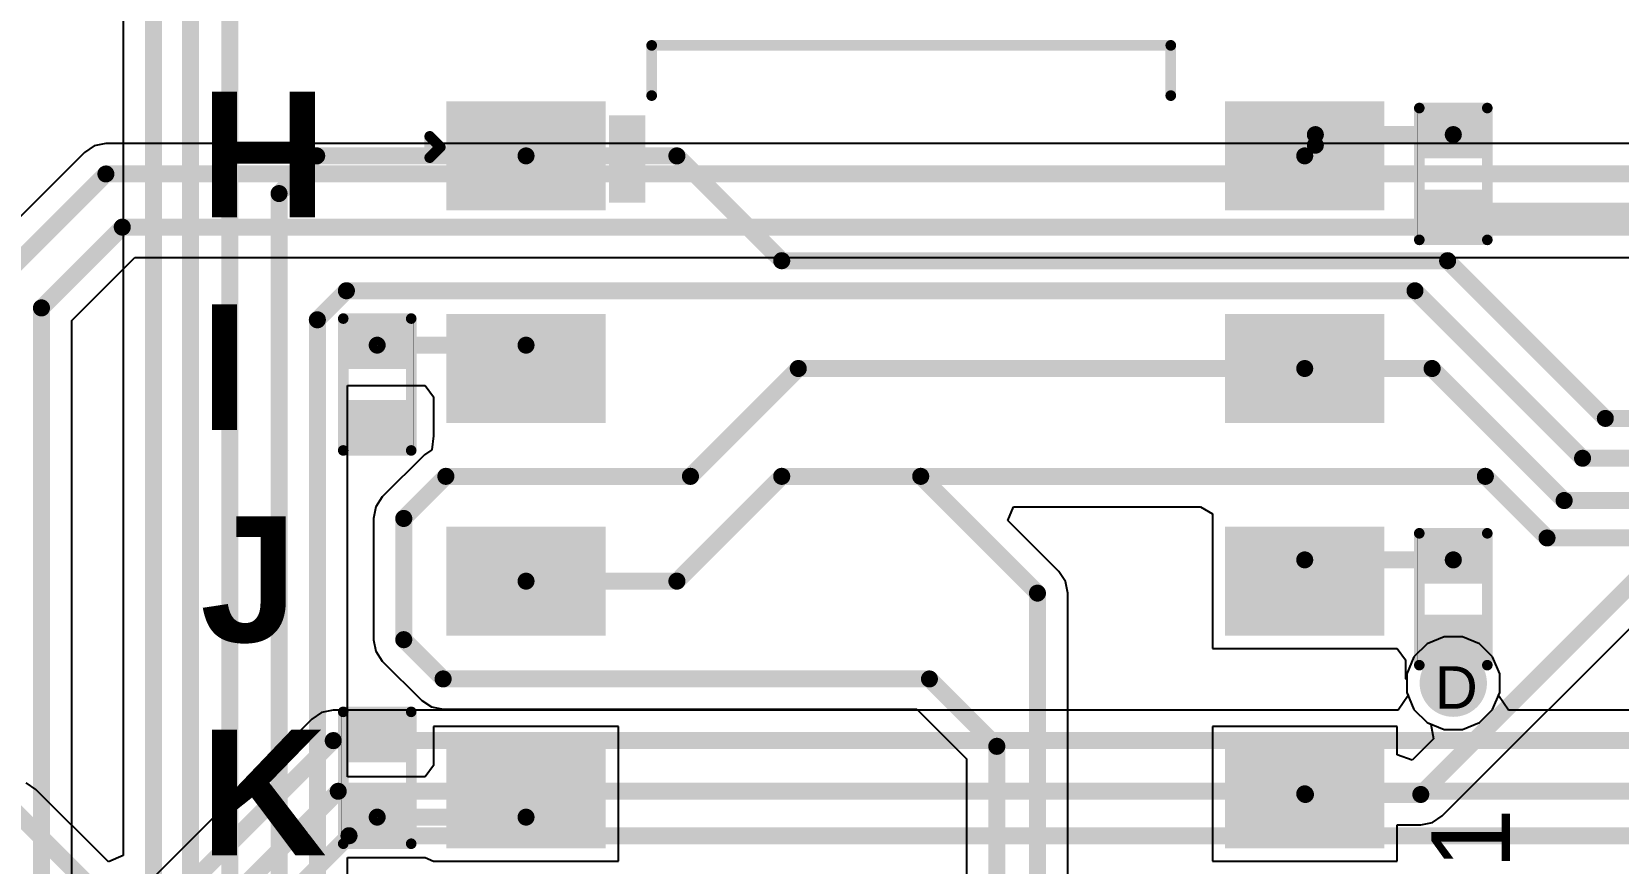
# Model space of a CAD drawing. Header units: inches. Extents: x 0 to 5032, y 0 to 5323.
# Drawn here: x 128.69 to 147.64, y 38.79 to 48.73 of the extents above; entities that cross this region are included whole.
import ezdxf

# ---------------------------------------------------------------- set-up
doc = ezdxf.new("R2010")
doc.units = ezdxf.units.IN
for name, color, linetype in [('Bottom Layer', 5, 'Continuous'), ('Bottom Solder', 6, 'Continuous'), ('Drill Drawing', 1, 'Continuous'), ('Layer 1', 16, 'Continuous'), ('Layer 2', 76, 'Continuous'), ('Top Layer', 1, 'Continuous'), ('Top Overlay', 2, 'Continuous'), ('Top Paste', 8, 'Continuous'), ('Top Solder', 216, 'Continuous'), ('Via Holes', 16, 'Continuous')]:
    doc.layers.add(name, color=color, linetype=linetype)
doc.styles.add('Arial', font='', dxfattribs={"height": 0.2})
doc.styles.add('Arial_Bold', font='', dxfattribs={"height": 0.2})
doc.styles.get('Arial').set_extended_font_data('Arial')
doc.styles.get('Arial_Bold').set_extended_font_data('Arial', bold=True)

# ---------------------------------------------------------------- blocks, each defined once
blk = doc.blocks.new('DSIC05LS_P__52')
at = {"layer": 'Top Layer'}
for points in [[(-3.8, 5.63), (-3.8, 4.53), (-5.5, 4.53), (-5.5, 5.63)], [(5.5, 5.63), (5.5, 4.53), (3.8, 4.53), (3.8, 5.63)], [(-3.8, 3.09), (-3.8, 1.99), (-5.5, 1.99), (-5.5, 3.09)], [(5.5, 3.09), (5.5, 1.99), (3.8, 1.99), (3.8, 3.09)], [(-3.8, 0.55), (-3.8, -0.55), (-5.5, -0.55), (-5.5, 0.55)], [(5.5, 0.55), (5.5, -0.55), (3.8, -0.55), (3.8, 0.55)], [(-3.8, -1.99), (-3.8, -3.09), (-5.5, -3.09), (-5.5, -1.99)], [(5.5, -1.99), (5.5, -3.09), (3.8, -3.09), (3.8, -1.99)], [(-3.8, -4.53), (-3.8, -5.63), (-5.5, -5.63), (-5.5, -4.53)], [(5.5, -4.53), (5.5, -5.63), (3.8, -5.63), (3.8, -4.53)]]:
    blk.add_hatch(color=1, dxfattribs=at).paths.add_polyline_path(points)
at = {"layer": 'Top Overlay'}
blk.add_hatch(color=2, dxfattribs=at).paths.add_polyline_path([(-3.658, 4.521), (-3.226, 4.521), (-3.226, 5.563), (-3.658, 5.563)])
at = {"layer": 'Top Paste'}
for points in [[(-3.8, 5.63), (-3.8, 4.53), (-5.5, 4.53), (-5.5, 5.63)], [(5.5, 5.63), (5.5, 4.53), (3.8, 4.53), (3.8, 5.63)], [(-3.8, 3.09), (-3.8, 1.99), (-5.5, 1.99), (-5.5, 3.09)], [(5.5, 3.09), (5.5, 1.99), (3.8, 1.99), (3.8, 3.09)], [(-3.8, 0.55), (-3.8, -0.55), (-5.5, -0.55), (-5.5, 0.55)], [(5.5, 0.55), (5.5, -0.55), (3.8, -0.55), (3.8, 0.55)], [(-3.8, -1.99), (-3.8, -3.09), (-5.5, -3.09), (-5.5, -1.99)], [(5.5, -1.99), (5.5, -3.09), (3.8, -3.09), (3.8, -1.99)], [(-3.8, -4.53), (-3.8, -5.63), (-5.5, -5.63), (-5.5, -4.53)], [(5.5, -4.53), (5.5, -5.63), (3.8, -5.63), (3.8, -4.53)]]:
    blk.add_hatch(color=8, dxfattribs=at).paths.add_polyline_path(points)
at = {"layer": 'Top Solder'}
for points in [[(-3.698, 5.732), (-3.698, 4.428), (-5.602, 4.428), (-5.602, 5.732)], [(5.602, 5.732), (5.602, 4.428), (3.698, 4.428), (3.698, 5.732)], [(-3.698, 3.192), (-3.698, 1.888), (-5.602, 1.888), (-5.602, 3.192)], [(5.602, 3.192), (5.602, 1.888), (3.698, 1.888), (3.698, 3.192)], [(-3.698, 0.652), (-3.698, -0.652), (-5.602, -0.652), (-5.602, 0.652)], [(5.602, 0.652), (5.602, -0.652), (3.698, -0.652), (3.698, 0.652)], [(-3.698, -1.888), (-3.698, -3.192), (-5.602, -3.192), (-5.602, -1.888)], [(5.602, -1.888), (5.602, -3.192), (3.698, -3.192), (3.698, -1.888)], [(-3.698, -4.428), (-3.698, -5.732), (-5.602, -5.732), (-5.602, -4.428)], [(5.602, -4.428), (5.602, -5.732), (3.698, -5.732), (3.698, -4.428)]]:
    blk.add_hatch(color=216, dxfattribs=at).paths.add_polyline_path(points)
at = {"layer": 'Top Overlay'}
for points in [[(-3.15, 6.4, 0.127, 0.127, 0), (3.05, 6.4, 0.127, 0.127, 0)], [(-3.15, 5.8, 0.127, 0.127, 0), (-3.15, 6.4, 0.127, 0.127, 0)], [(3.05, 5.8, 0.127, 0.127, 0), (3.05, 6.4, 0.127, 0.127, 0)], [(-5.801, 5.059, 0.127, 0.127, 0), (-5.801, 5.313, 0.127, 0.127, 0)], [(-5.801, 5.313, 0.127, 0.127, 0), (-5.674, 5.186, 0.127, 0.127, 0)], [(-5.801, 5.059, 0.127, 0.127, 0), (-5.674, 5.186, 0.127, 0.127, 0)], [(-3.15, -6.4, 0.127, 0.127, 0), (-3.15, -5.8, 0.127, 0.127, 0)], [(3.05, -6.4, 0.127, 0.127, 0), (3.05, -5.8, 0.127, 0.127, 0)], [(-3.15, -6.4, 0.127, 0.127, 0), (3.05, -6.4, 0.127, 0.127, 0)]]:
    blk.add_lwpolyline(points, format="xyseb", dxfattribs=at)
for points in [[(-3.182, 6.4, 0.0635, 0.0635, 1), (-3.118, 6.4, 0.0635, 0.0635, 1)], [(-3.182, 6.4, 0.0635, 0.0635, 1), (-3.118, 6.4, 0.0635, 0.0635, 1)], [(3.018, 6.4, 0.0635, 0.0635, 1), (3.082, 6.4, 0.0635, 0.0635, 1)], [(3.018, 6.4, 0.0635, 0.0635, 1), (3.082, 6.4, 0.0635, 0.0635, 1)], [(-3.182, 5.8, 0.0635, 0.0635, 1), (-3.118, 5.8, 0.0635, 0.0635, 1)], [(3.018, 5.8, 0.0635, 0.0635, 1), (3.082, 5.8, 0.0635, 0.0635, 1)], [(-5.833, 5.313, 0.0635, 0.0635, 1), (-5.769, 5.313, 0.0635, 0.0635, 1)], [(-5.833, 5.313, 0.0635, 0.0635, 1), (-5.769, 5.313, 0.0635, 0.0635, 1)], [(-5.833, 5.059, 0.0635, 0.0635, 1), (-5.769, 5.059, 0.0635, 0.0635, 1)], [(-5.833, 5.059, 0.0635, 0.0635, 1), (-5.769, 5.059, 0.0635, 0.0635, 1)], [(-5.706, 5.186, 0.0635, 0.0635, 1), (-5.642, 5.186, 0.0635, 0.0635, 1)], [(-5.706, 5.186, 0.0635, 0.0635, 1), (-5.642, 5.186, 0.0635, 0.0635, 1)], [(-3.182, -5.8, 0.0635, 0.0635, 1), (-3.118, -5.8, 0.0635, 0.0635, 1)], [(3.018, -5.8, 0.0635, 0.0635, 1), (3.082, -5.8, 0.0635, 0.0635, 1)], [(-3.182, -6.4, 0.0635, 0.0635, 1), (-3.118, -6.4, 0.0635, 0.0635, 1)], [(-3.182, -6.4, 0.0635, 0.0635, 1), (-3.118, -6.4, 0.0635, 0.0635, 1)], [(3.018, -6.4, 0.0635, 0.0635, 1), (3.082, -6.4, 0.0635, 0.0635, 1)], [(3.018, -6.4, 0.0635, 0.0635, 1), (3.082, -6.4, 0.0635, 0.0635, 1)]]:
    blk.add_lwpolyline(points, format="xyseb", close=True, dxfattribs=at)
blk = doc.blocks.new('R___0402_60')
at = {"layer": 'Top Layer'}
for points in [[(-0.699, -0.318), (-0.699, 0.317), (-0.241, 0.317), (-0.241, -0.318)], [(0.241, -0.318), (0.241, 0.317), (0.699, 0.317), (0.699, -0.318)]]:
    blk.add_hatch(color=1, dxfattribs=at).paths.add_polyline_path(points)
at = {"layer": 'Top Paste'}
for points in [[(-0.699, -0.318), (-0.699, 0.317), (-0.241, 0.317), (-0.241, -0.318)], [(0.241, -0.318), (0.241, 0.317), (0.699, 0.317), (0.699, -0.318)]]:
    blk.add_hatch(color=8, dxfattribs=at).paths.add_polyline_path(points)
at = {"layer": 'Top Solder'}
for points in [[(-0.754, -0.373), (-0.754, 0.373), (-0.186, 0.373), (-0.186, -0.373)], [(0.186, -0.373), (0.186, 0.373), (0.754, 0.373), (0.754, -0.373)]]:
    blk.add_hatch(color=216, dxfattribs=at).paths.add_polyline_path(points)
at = {"layer": 'Top Overlay'}
for points in [[(0.787, 0.406, 0.127, 0.127, 0), (-0.787, 0.406, 0.127, 0.127, 0)], [(-0.787, -0.406, 0.127, 0.127, 0), (-0.787, 0.406, 0.127, 0.127, 0)], [(0.787, -0.406, 0.127, 0.127, 0), (0.787, 0.406, 0.127, 0.127, 0)], [(0.787, -0.406, 0.127, 0.127, 0), (-0.787, -0.406, 0.127, 0.127, 0)], [(0.813, -0.432, 0.00323, 0.00323, 0), (-0.813, -0.432, 0.00323, 0.00323, 0)]]:
    blk.add_lwpolyline(points, format="xyseb", dxfattribs=at)
for points in [[(-0.819, 0.406, 0.0635, 0.0635, 1), (-0.756, 0.406, 0.0635, 0.0635, 1)], [(-0.819, 0.406, 0.0635, 0.0635, 1), (-0.756, 0.406, 0.0635, 0.0635, 1)], [(0.756, 0.406, 0.0635, 0.0635, 1), (0.819, 0.406, 0.0635, 0.0635, 1)], [(0.756, 0.406, 0.0635, 0.0635, 1), (0.819, 0.406, 0.0635, 0.0635, 1)], [(-0.819, -0.406, 0.0635, 0.0635, 1), (-0.756, -0.406, 0.0635, 0.0635, 1)], [(-0.819, -0.406, 0.0635, 0.0635, 1), (-0.756, -0.406, 0.0635, 0.0635, 1)], [(0.756, -0.406, 0.0635, 0.0635, 1), (0.819, -0.406, 0.0635, 0.0635, 1)], [(0.756, -0.406, 0.0635, 0.0635, 1), (0.819, -0.406, 0.0635, 0.0635, 1)], [(-0.814, -0.432, 0.00161, 0.00161, 1), (-0.812, -0.432, 0.00161, 0.00161, 1)], [(0.812, -0.432, 0.00161, 0.00161, 1), (0.814, -0.432, 0.00161, 0.00161, 1)]]:
    blk.add_lwpolyline(points, format="xyseb", close=True, dxfattribs=at)
blk = doc.blocks.new('R___0402_61')
at = {"layer": 'Top Layer'}
for points in [[(-0.699, -0.318), (-0.699, 0.318), (-0.241, 0.318), (-0.241, -0.318)], [(0.241, -0.318), (0.241, 0.318), (0.699, 0.318), (0.699, -0.318)]]:
    blk.add_hatch(color=1, dxfattribs=at).paths.add_polyline_path(points)
at = {"layer": 'Top Paste'}
for points in [[(-0.699, -0.318), (-0.699, 0.318), (-0.241, 0.318), (-0.241, -0.318)], [(0.241, -0.318), (0.241, 0.318), (0.699, 0.318), (0.699, -0.318)]]:
    blk.add_hatch(color=8, dxfattribs=at).paths.add_polyline_path(points)
at = {"layer": 'Top Solder'}
for points in [[(-0.754, -0.373), (-0.754, 0.373), (-0.186, 0.373), (-0.186, -0.373)], [(0.186, -0.373), (0.186, 0.373), (0.754, 0.373), (0.754, -0.373)]]:
    blk.add_hatch(color=216, dxfattribs=at).paths.add_polyline_path(points)
at = {"layer": 'Top Overlay'}
for points in [[(-0.787, 0.406, 0.127, 0.127, 0), (0.787, 0.406, 0.127, 0.127, 0)], [(-0.787, 0.406, 0.127, 0.127, 0), (-0.787, -0.406, 0.127, 0.127, 0)], [(0.787, 0.406, 0.127, 0.127, 0), (0.787, -0.406, 0.127, 0.127, 0)], [(-0.787, -0.406, 0.127, 0.127, 0), (0.787, -0.406, 0.127, 0.127, 0)], [(-0.813, -0.432, 0.00323, 0.00323, 0), (0.813, -0.432, 0.00323, 0.00323, 0)]]:
    blk.add_lwpolyline(points, format="xyseb", dxfattribs=at)
for points in [[(-0.819, 0.406, 0.0635, 0.0635, 1), (-0.756, 0.406, 0.0635, 0.0635, 1)], [(-0.819, 0.406, 0.0635, 0.0635, 1), (-0.756, 0.406, 0.0635, 0.0635, 1)], [(0.756, 0.406, 0.0635, 0.0635, 1), (0.819, 0.406, 0.0635, 0.0635, 1)], [(0.756, 0.406, 0.0635, 0.0635, 1), (0.819, 0.406, 0.0635, 0.0635, 1)], [(-0.819, -0.406, 0.0635, 0.0635, 1), (-0.756, -0.406, 0.0635, 0.0635, 1)], [(-0.819, -0.406, 0.0635, 0.0635, 1), (-0.756, -0.406, 0.0635, 0.0635, 1)], [(0.756, -0.406, 0.0635, 0.0635, 1), (0.819, -0.406, 0.0635, 0.0635, 1)], [(0.756, -0.406, 0.0635, 0.0635, 1), (0.819, -0.406, 0.0635, 0.0635, 1)], [(-0.814, -0.432, 0.00161, 0.00161, 1), (-0.812, -0.432, 0.00161, 0.00161, 1)], [(0.812, -0.432, 0.00161, 0.00161, 1), (0.814, -0.432, 0.00161, 0.00161, 1)]]:
    blk.add_lwpolyline(points, format="xyseb", close=True, dxfattribs=at)
blk = doc.blocks.new('R___0402_69')
at = {"layer": 'Top Layer'}
for points in [[(-0.699, -0.318), (-0.699, 0.317), (-0.241, 0.317), (-0.241, -0.318)], [(0.241, -0.318), (0.241, 0.317), (0.699, 0.317), (0.699, -0.318)]]:
    blk.add_hatch(color=1, dxfattribs=at).paths.add_polyline_path(points)
at = {"layer": 'Top Paste'}
for points in [[(-0.699, -0.318), (-0.699, 0.317), (-0.241, 0.317), (-0.241, -0.318)], [(0.241, -0.318), (0.241, 0.317), (0.699, 0.317), (0.699, -0.318)]]:
    blk.add_hatch(color=8, dxfattribs=at).paths.add_polyline_path(points)
at = {"layer": 'Top Solder'}
for points in [[(-0.754, -0.373), (-0.754, 0.373), (-0.186, 0.373), (-0.186, -0.373)], [(0.186, -0.373), (0.186, 0.373), (0.754, 0.373), (0.754, -0.373)]]:
    blk.add_hatch(color=216, dxfattribs=at).paths.add_polyline_path(points)
at = {"layer": 'Top Overlay'}
for points in [[(0.787, 0.406, 0.127, 0.127, 0), (-0.787, 0.406, 0.127, 0.127, 0)], [(-0.787, -0.406, 0.127, 0.127, 0), (-0.787, 0.406, 0.127, 0.127, 0)], [(0.787, -0.406, 0.127, 0.127, 0), (0.787, 0.406, 0.127, 0.127, 0)], [(0.787, -0.406, 0.127, 0.127, 0), (-0.787, -0.406, 0.127, 0.127, 0)], [(0.813, -0.432, 0.00323, 0.00323, 0), (-0.813, -0.432, 0.00323, 0.00323, 0)]]:
    blk.add_lwpolyline(points, format="xyseb", dxfattribs=at)
for points in [[(-0.819, 0.406, 0.0635, 0.0635, 1), (-0.756, 0.406, 0.0635, 0.0635, 1)], [(-0.819, 0.406, 0.0635, 0.0635, 1), (-0.756, 0.406, 0.0635, 0.0635, 1)], [(0.756, 0.406, 0.0635, 0.0635, 1), (0.819, 0.406, 0.0635, 0.0635, 1)], [(0.756, 0.406, 0.0635, 0.0635, 1), (0.819, 0.406, 0.0635, 0.0635, 1)], [(-0.819, -0.406, 0.0635, 0.0635, 1), (-0.756, -0.406, 0.0635, 0.0635, 1)], [(-0.819, -0.406, 0.0635, 0.0635, 1), (-0.756, -0.406, 0.0635, 0.0635, 1)], [(0.756, -0.406, 0.0635, 0.0635, 1), (0.819, -0.406, 0.0635, 0.0635, 1)], [(0.756, -0.406, 0.0635, 0.0635, 1), (0.819, -0.406, 0.0635, 0.0635, 1)], [(-0.814, -0.432, 0.00161, 0.00161, 1), (-0.812, -0.432, 0.00161, 0.00161, 1)], [(0.812, -0.432, 0.00161, 0.00161, 1), (0.814, -0.432, 0.00161, 0.00161, 1)]]:
    blk.add_lwpolyline(points, format="xyseb", close=True, dxfattribs=at)
blk = doc.blocks.new('R___0402_70')
at = {"layer": 'Top Layer'}
for points in [[(-0.699, -0.318), (-0.699, 0.317), (-0.241, 0.317), (-0.241, -0.318)], [(0.241, -0.318), (0.241, 0.317), (0.699, 0.317), (0.699, -0.318)]]:
    blk.add_hatch(color=1, dxfattribs=at).paths.add_polyline_path(points)
at = {"layer": 'Top Paste'}
for points in [[(-0.699, -0.318), (-0.699, 0.317), (-0.241, 0.317), (-0.241, -0.318)], [(0.241, -0.318), (0.241, 0.317), (0.699, 0.317), (0.699, -0.318)]]:
    blk.add_hatch(color=8, dxfattribs=at).paths.add_polyline_path(points)
at = {"layer": 'Top Solder'}
for points in [[(-0.754, -0.373), (-0.754, 0.373), (-0.186, 0.373), (-0.186, -0.373)], [(0.186, -0.373), (0.186, 0.373), (0.754, 0.373), (0.754, -0.373)]]:
    blk.add_hatch(color=216, dxfattribs=at).paths.add_polyline_path(points)
at = {"layer": 'Top Overlay'}
for points in [[(0.787, 0.406, 0.127, 0.127, 0), (-0.787, 0.406, 0.127, 0.127, 0)], [(-0.787, -0.406, 0.127, 0.127, 0), (-0.787, 0.406, 0.127, 0.127, 0)], [(0.787, -0.406, 0.127, 0.127, 0), (0.787, 0.406, 0.127, 0.127, 0)], [(0.787, -0.406, 0.127, 0.127, 0), (-0.787, -0.406, 0.127, 0.127, 0)], [(0.813, -0.432, 0.00323, 0.00323, 0), (-0.813, -0.432, 0.00323, 0.00323, 0)]]:
    blk.add_lwpolyline(points, format="xyseb", dxfattribs=at)
for points in [[(-0.819, 0.406, 0.0635, 0.0635, 1), (-0.756, 0.406, 0.0635, 0.0635, 1)], [(-0.819, 0.406, 0.0635, 0.0635, 1), (-0.756, 0.406, 0.0635, 0.0635, 1)], [(0.756, 0.406, 0.0635, 0.0635, 1), (0.819, 0.406, 0.0635, 0.0635, 1)], [(0.756, 0.406, 0.0635, 0.0635, 1), (0.819, 0.406, 0.0635, 0.0635, 1)], [(-0.819, -0.406, 0.0635, 0.0635, 1), (-0.756, -0.406, 0.0635, 0.0635, 1)], [(-0.819, -0.406, 0.0635, 0.0635, 1), (-0.756, -0.406, 0.0635, 0.0635, 1)], [(0.756, -0.406, 0.0635, 0.0635, 1), (0.819, -0.406, 0.0635, 0.0635, 1)], [(0.756, -0.406, 0.0635, 0.0635, 1), (0.819, -0.406, 0.0635, 0.0635, 1)], [(-0.814, -0.432, 0.00161, 0.00161, 1), (-0.812, -0.432, 0.00161, 0.00161, 1)], [(0.812, -0.432, 0.00161, 0.00161, 1), (0.814, -0.432, 0.00161, 0.00161, 1)]]:
    blk.add_lwpolyline(points, format="xyseb", close=True, dxfattribs=at)

msp = doc.modelspace()

# ---------------------------------------------------------------- hatches: boundary and pattern name
at = {"layer": 'Bottom Layer'}
h = msp.add_hatch(color=5, dxfattribs=at)
edge = h.paths.add_edge_path()
edge.add_arc((145.669, 40.945), 0.3, 0, 360)
at = {"layer": 'Bottom Solder'}
h = msp.add_hatch(color=6, dxfattribs=at)
edge = h.paths.add_edge_path()
edge.add_arc((145.669, 40.945), 0.402, 0, 360)
at = {"layer": 'Layer 1'}
h = msp.add_hatch(color=16, dxfattribs=at)
edge = h.paths.add_edge_path()
edge.add_arc((145.669, 40.945), 0.3, 0, 360)
at = {"layer": 'Layer 2'}
h = msp.add_hatch(color=76, dxfattribs=at)
edge = h.paths.add_edge_path()
edge.add_arc((145.669, 40.945), 0.3, 0, 360)
at = {"layer": 'Top Layer'}
h = msp.add_hatch(color=1, dxfattribs=at)
edge = h.paths.add_edge_path()
edge.add_arc((145.669, 40.945), 0.3, 0, 360)
at = {"layer": 'Top Solder'}
h = msp.add_hatch(color=216, dxfattribs=at)
edge = h.paths.add_edge_path()
edge.add_arc((145.669, 40.945), 0.402, 0, 360)
at = {"layer": 'Via Holes'}
h = msp.add_hatch(color=7, dxfattribs=at)
edge = h.paths.add_edge_path()
edge.add_arc((145.669, 40.945), 0.15, 0, 360)

# ---------------------------------------------------------------- linework, layer by layer
at = {"layer": 'Bottom Layer'}
for p, q in [((129.577, 47.391), (129.438, 47.363)), ((147.91, 47.391), (129.577, 47.391)), ((129.577, 47.391), (129.577, 47.391)), ((129.32, 47.284), (128.017, 45.981)), ((129.438, 47.363), (129.32, 47.284)), ((129.32, 47.284), (129.32, 47.284)), ((129.169, 45.278), (129.922, 46.031)), ((129.922, 46.031), (151.751, 46.031)), ((129.169, 37.825), (129.169, 45.278)), ((145.559, 41.499), (145.355, 41.414)), ((145.779, 41.499), (145.559, 41.499)), ((145.983, 41.414), (145.779, 41.499)), ((145.355, 41.414), (145.199, 41.259)), ((146.139, 41.259), (145.983, 41.414)), ((145.199, 41.259), (145.115, 41.055)), ((146.223, 41.055), (146.139, 41.259)), ((145.115, 41.055), (145.115, 40.835)), ((146.223, 40.835), (146.223, 41.055)), ((145.13, 40.799), (145.011, 40.622)), ((145.115, 40.835), (145.13, 40.799)), ((146.208, 40.799), (146.223, 40.835)), ((146.327, 40.622), (146.208, 40.799)), ((132.153, 40.594), (132.036, 40.515)), ((132.292, 40.622), (132.153, 40.594)), ((145.011, 40.622), (132.292, 40.622)), ((132.292, 40.622), (132.292, 40.622)), ((156.678, 40.622), (146.327, 40.622)), ((132.036, 40.515), (129.411, 37.89)), ((132.036, 40.515), (132.036, 40.515))]:
    msp.add_line(p, q, dxfattribs=at)
for points in [[(128.273, 45.725, 0.203, 0.203, 0), (129.577, 47.028, 0.203, 0.203, 0)], [(129.577, 47.028, 0.203, 0.203, 0), (150.902, 47.028, 0.203, 0.203, 0)], [(128.807, 45.428, 0.203, 0.203, 0), (129.772, 46.393, 0.203, 0.203, 0)], [(129.772, 46.393, 0.203, 0.203, 0), (152.172, 46.393, 0.203, 0.203, 0)], [(128.807, 28.622, 0.203, 0.203, 0), (128.807, 45.428, 0.203, 0.203, 0)], [(129.667, 37.634, 0.203, 0.203, 0), (132.292, 40.259, 0.203, 0.203, 0)], [(132.292, 40.259, 0.203, 0.203, 0), (157.099, 40.259, 0.203, 0.203, 0)], [(130.116, 37.419, 0.203, 0.203, 0), (132.351, 39.654, 0.203, 0.203, 0)], [(132.351, 39.654, 0.203, 0.203, 0), (162.19, 39.654, 0.203, 0.203, 0)], [(130.583, 37.225, 0.203, 0.203, 0), (132.48, 39.123, 0.203, 0.203, 0)], [(132.48, 39.123, 0.203, 0.203, 0), (162.555, 39.123, 0.203, 0.203, 0)]]:
    msp.add_lwpolyline(points, format="xyseb", dxfattribs=at)
for points in [[(129.526, 47.028, 0.102, 0.102, 1), (129.627, 47.028, 0.102, 0.102, 1)], [(129.526, 47.028, 0.102, 0.102, 1), (129.627, 47.028, 0.102, 0.102, 1)], [(129.721, 46.393, 0.102, 0.102, 1), (129.823, 46.393, 0.102, 0.102, 1)], [(129.721, 46.393, 0.102, 0.102, 1), (129.823, 46.393, 0.102, 0.102, 1)], [(128.756, 45.428, 0.102, 0.102, 1), (128.858, 45.428, 0.102, 0.102, 1)], [(128.756, 45.428, 0.102, 0.102, 1), (128.858, 45.428, 0.102, 0.102, 1)], [(132.241, 40.259, 0.102, 0.102, 1), (132.343, 40.259, 0.102, 0.102, 1)], [(132.241, 40.259, 0.102, 0.102, 1), (132.343, 40.259, 0.102, 0.102, 1)], [(132.301, 39.654, 0.102, 0.102, 1), (132.402, 39.654, 0.102, 0.102, 1)], [(132.301, 39.654, 0.102, 0.102, 1), (132.402, 39.654, 0.102, 0.102, 1)], [(132.429, 39.123, 0.102, 0.102, 1), (132.531, 39.123, 0.102, 0.102, 1)], [(132.429, 39.123, 0.102, 0.102, 1), (132.531, 39.123, 0.102, 0.102, 1)]]:
    msp.add_lwpolyline(points, format="xyseb", close=True, dxfattribs=at)
at = {"layer": 'Layer 1'}
for p, q in [((145.559, 41.499), (145.355, 41.414)), ((145.779, 41.499), (145.559, 41.499)), ((145.983, 41.414), (145.779, 41.499)), ((145.355, 41.414), (145.199, 41.259)), ((146.139, 41.259), (145.983, 41.414)), ((145.199, 41.259), (145.115, 41.055)), ((146.223, 41.055), (146.139, 41.259)), ((145.115, 41.055), (145.115, 40.835)), ((146.223, 40.835), (146.223, 41.055)), ((145.115, 40.835), (145.199, 40.631)), ((146.139, 40.631), (146.223, 40.835)), ((145.199, 40.631), (145.355, 40.475)), ((145.983, 40.475), (146.139, 40.631)), ((145.355, 40.475), (145.559, 40.391)), ((145.559, 40.391), (145.779, 40.391)), ((145.779, 40.391), (145.983, 40.475))]:
    msp.add_line(p, q, dxfattribs=at)
at = {"layer": 'Top Layer'}
for p, q in [((129.784, 51.958), (129.784, 38.885)), ((132.464, 39.827), (132.464, 44.501)), ((132.464, 44.501), (133.388, 44.501)), ((133.388, 44.501), (133.491, 44.365)), ((133.491, 44.365), (133.491, 43.9)), ((133.491, 43.9), (133.469, 43.731)), ((133.491, 43.9), (133.491, 43.9)), ((133.38, 43.672), (132.878, 43.17)), ((133.469, 43.731), (133.38, 43.672)), ((133.38, 43.672), (133.38, 43.672)), ((132.799, 43.052), (132.772, 42.913)), ((132.878, 43.17), (132.799, 43.052)), ((140.347, 42.889), (140.415, 43.053)), ((140.415, 43.053), (142.648, 43.053)), ((142.648, 43.053), (142.791, 42.968)), ((132.772, 42.913), (132.772, 42.913)), ((132.772, 42.913), (132.772, 41.466)), ((140.959, 42.278), (140.347, 42.889)), ((142.791, 42.968), (142.791, 41.36)), ((141.038, 42.16), (140.959, 42.278)), ((140.959, 42.278), (140.959, 42.278)), ((141.065, 42.021), (141.038, 42.16)), ((141.065, 23.996), (141.065, 42.021)), ((141.065, 42.021), (141.065, 42.021)), ((145.537, 39.359), (148.072, 41.894)), ((132.772, 41.466), (132.772, 41.465)), ((132.772, 41.465), (132.799, 41.327)), ((132.799, 41.327), (132.878, 41.209)), ((142.791, 41.36), (144.999, 41.36)), ((144.999, 41.36), (145.097, 41.223)), ((132.878, 41.209), (133.348, 40.739)), ((145.097, 41.223), (145.097, 40.996)), ((145.097, 40.996), (145.115, 40.996)), ((145.115, 40.996), (145.115, 40.835)), ((133.348, 40.739), (133.348, 40.739)), ((133.348, 40.739), (133.465, 40.661)), ((145.115, 40.835), (145.199, 40.631)), ((133.465, 40.661), (133.604, 40.633)), ((133.604, 40.633), (133.604, 40.633)), ((133.604, 40.633), (139.262, 40.633)), ((139.262, 40.633), (139.854, 40.041)), ((145.199, 40.631), (145.355, 40.475)), ((135.699, 40.428), (133.491, 40.428)), ((133.491, 40.428), (133.491, 39.963)), ((135.699, 38.82), (135.699, 40.428)), ((144.999, 40.428), (142.791, 40.428)), ((142.791, 40.428), (142.791, 38.82)), ((144.999, 40.09), (144.999, 40.428)), ((145.355, 40.475), (145.4, 40.457)), ((145.4, 40.457), (145.434, 40.282)), ((145.434, 40.282), (145.176, 40.024)), ((139.854, 40.041), (139.854, 23.276)), ((145.176, 40.024), (144.999, 40.09)), ((133.388, 39.827), (132.464, 39.827)), ((133.491, 39.963), (133.388, 39.827)), ((128.741, 39.677), (128.623, 39.756)), ((129.606, 38.812), (128.741, 39.677)), ((144.999, 38.82), (144.999, 39.253)), ((144.999, 39.253), (145.28, 39.253)), ((145.28, 39.253), (145.419, 39.281)), ((145.28, 39.253), (145.28, 39.253)), ((145.419, 39.281), (145.537, 39.359)), ((129.784, 38.885), (129.606, 38.812)), ((132.464, 37.287), (132.464, 38.862)), ((132.464, 38.862), (133.388, 38.862)), ((133.388, 38.862), (133.388, 38.862)), ((133.388, 38.862), (133.491, 38.82)), ((133.491, 38.82), (133.491, 38.82)), ((133.491, 38.82), (133.549, 38.82)), ((133.549, 38.82), (135.699, 38.82)), ((142.791, 38.82), (144.999, 38.82))]:
    msp.add_line(p, q, dxfattribs=at)
for points in [[(130.147, 26.859, 0.203, 0.203, 0), (130.147, 51.958, 0.203, 0.203, 0)], [(130.588, 27.068, 0.203, 0.203, 0), (130.588, 51.775, 0.203, 0.203, 0)], [(131.058, 27.292, 0.203, 0.203, 0), (131.058, 51.58, 0.203, 0.203, 0)], [(144.022, 47.498, 0.203, 0.203, 0), (145.669, 47.498, 0.203, 0.203, 0)], [(143.895, 47.244, 0.203, 0.203, 0), (144.022, 47.371, 0.203, 0.203, 0)], [(131.644, 46.794, 0.203, 0.203, 0), (132.094, 47.244, 0.203, 0.203, 0)], [(132.094, 47.244, 0.203, 0.203, 0), (134.595, 47.244, 0.203, 0.203, 0)], [(134.595, 47.244, 0.203, 0.203, 0), (136.396, 47.244, 0.203, 0.203, 0)], [(136.396, 47.244, 0.203, 0.203, 0), (137.648, 45.992, 0.203, 0.203, 0)], [(131.644, 27.845, 0.203, 0.203, 0), (131.644, 46.794, 0.203, 0.203, 0)], [(145.669, 46.558, 0.254, 0.254, 0), (148.426, 46.558, 0.254, 0.254, 0)], [(137.648, 45.992, 0.203, 0.203, 0), (145.601, 45.992, 0.203, 0.203, 0)], [(145.601, 45.992, 0.203, 0.203, 0), (147.485, 44.108, 0.203, 0.203, 0)], [(132.102, 45.286, 0.203, 0.203, 0), (132.449, 45.633, 0.203, 0.203, 0)], [(132.449, 45.633, 0.203, 0.203, 0), (145.211, 45.633, 0.203, 0.203, 0)], [(145.211, 45.633, 0.203, 0.203, 0), (147.212, 43.632, 0.203, 0.203, 0)], [(132.102, 28.198, 0.203, 0.203, 0), (132.102, 45.286, 0.203, 0.203, 0)], [(132.817, 44.983, 0.203, 0.203, 0), (134.595, 44.983, 0.203, 0.203, 0)], [(136.558, 43.416, 0.203, 0.203, 0), (137.846, 44.704, 0.203, 0.203, 0)], [(137.846, 44.704, 0.203, 0.203, 0), (143.895, 44.704, 0.203, 0.203, 0)], [(143.895, 44.704, 0.203, 0.203, 0), (145.416, 44.704, 0.203, 0.203, 0)], [(145.416, 44.704, 0.203, 0.203, 0), (146.993, 43.127, 0.203, 0.203, 0)], [(147.485, 44.108, 0.203, 0.203, 0), (153.093, 44.108, 0.203, 0.203, 0)], [(147.212, 43.632, 0.203, 0.203, 0), (153.236, 43.632, 0.203, 0.203, 0)], [(133.134, 42.913, 0.203, 0.203, 0), (133.637, 43.416, 0.203, 0.203, 0)], [(133.637, 43.416, 0.203, 0.203, 0), (136.558, 43.416, 0.203, 0.203, 0)], [(136.396, 42.164, 0.203, 0.203, 0), (137.648, 43.416, 0.203, 0.203, 0)], [(137.648, 43.416, 0.203, 0.203, 0), (139.308, 43.416, 0.203, 0.203, 0)], [(139.308, 43.416, 0.203, 0.203, 0), (140.703, 42.021, 0.203, 0.203, 0)], [(139.308, 43.416, 0.203, 0.203, 0), (146.052, 43.416, 0.203, 0.203, 0)], [(146.052, 43.416, 0.203, 0.203, 0), (146.789, 42.68, 0.203, 0.203, 0)], [(146.993, 43.127, 0.203, 0.203, 0), (153.236, 43.127, 0.203, 0.203, 0)], [(133.134, 41.465, 0.203, 0.203, 0), (133.134, 42.913, 0.203, 0.203, 0)], [(146.789, 42.68, 0.203, 0.203, 0), (153.093, 42.68, 0.203, 0.203, 0)], [(143.895, 42.418, 0.203, 0.203, 0), (145.669, 42.418, 0.203, 0.203, 0)], [(134.595, 42.164, 0.203, 0.203, 0), (136.396, 42.164, 0.203, 0.203, 0)], [(145.28, 39.616, 0.203, 0.203, 0), (147.922, 42.257, 0.203, 0.203, 0)], [(140.703, 23.846, 0.203, 0.203, 0), (140.703, 42.021, 0.203, 0.203, 0)], [(133.134, 41.465, 0.203, 0.203, 0), (133.604, 40.996, 0.203, 0.203, 0)], [(145.669, 40.945, 0.254, 0.254, 0), (145.669, 41.478, 0.254, 0.254, 0)], [(133.604, 40.996, 0.203, 0.203, 0), (139.413, 40.996, 0.203, 0.203, 0)], [(139.413, 40.996, 0.203, 0.203, 0), (140.217, 40.191, 0.203, 0.203, 0)], [(140.217, 23.276, 0.203, 0.203, 0), (140.217, 40.191, 0.203, 0.203, 0)], [(143.895, 39.624, 0.203, 0.203, 0), (143.903, 39.616, 0.203, 0.203, 0)], [(143.903, 39.616, 0.203, 0.203, 0), (145.28, 39.616, 0.203, 0.203, 0)], [(128.485, 39.421, 0.203, 0.203, 0), (129.501, 38.404, 0.203, 0.203, 0)], [(132.817, 39.345, 0.203, 0.203, 0), (134.595, 39.345, 0.203, 0.203, 0)]]:
    msp.add_lwpolyline(points, format="xyseb", dxfattribs=at)
for points in [[(143.971, 47.498, 0.102, 0.102, 1), (144.072, 47.498, 0.102, 0.102, 1)], [(145.618, 47.498, 0.102, 0.102, 1), (145.72, 47.498, 0.102, 0.102, 1)], [(143.971, 47.371, 0.102, 0.102, 1), (144.072, 47.371, 0.102, 0.102, 1)], [(132.043, 47.244, 0.102, 0.102, 1), (132.145, 47.244, 0.102, 0.102, 1)], [(132.043, 47.244, 0.102, 0.102, 1), (132.145, 47.244, 0.102, 0.102, 1)], [(134.544, 47.244, 0.102, 0.102, 1), (134.645, 47.244, 0.102, 0.102, 1)], [(134.544, 47.244, 0.102, 0.102, 1), (134.645, 47.244, 0.102, 0.102, 1)], [(136.345, 47.244, 0.102, 0.102, 1), (136.447, 47.244, 0.102, 0.102, 1)], [(136.345, 47.244, 0.102, 0.102, 1), (136.447, 47.244, 0.102, 0.102, 1)], [(143.844, 47.244, 0.102, 0.102, 1), (143.945, 47.244, 0.102, 0.102, 1)], [(131.594, 46.794, 0.102, 0.102, 1), (131.695, 46.794, 0.102, 0.102, 1)], [(131.594, 46.794, 0.102, 0.102, 1), (131.695, 46.794, 0.102, 0.102, 1)], [(145.606, 46.558, 0.127, 0.127, 1), (145.732, 46.558, 0.127, 0.127, 1)], [(137.597, 45.992, 0.102, 0.102, 1), (137.699, 45.992, 0.102, 0.102, 1)], [(137.597, 45.992, 0.102, 0.102, 1), (137.699, 45.992, 0.102, 0.102, 1)], [(145.55, 45.992, 0.102, 0.102, 1), (145.652, 45.992, 0.102, 0.102, 1)], [(145.55, 45.992, 0.102, 0.102, 1), (145.652, 45.992, 0.102, 0.102, 1)], [(132.398, 45.633, 0.102, 0.102, 1), (132.5, 45.633, 0.102, 0.102, 1)], [(132.398, 45.633, 0.102, 0.102, 1), (132.5, 45.633, 0.102, 0.102, 1)], [(145.161, 45.633, 0.102, 0.102, 1), (145.262, 45.633, 0.102, 0.102, 1)], [(145.161, 45.633, 0.102, 0.102, 1), (145.262, 45.633, 0.102, 0.102, 1)], [(132.051, 45.286, 0.102, 0.102, 1), (132.153, 45.286, 0.102, 0.102, 1)], [(132.051, 45.286, 0.102, 0.102, 1), (132.153, 45.286, 0.102, 0.102, 1)], [(132.766, 44.983, 0.102, 0.102, 1), (132.867, 44.983, 0.102, 0.102, 1)], [(134.544, 44.983, 0.102, 0.102, 1), (134.645, 44.983, 0.102, 0.102, 1)], [(137.795, 44.704, 0.102, 0.102, 1), (137.897, 44.704, 0.102, 0.102, 1)], [(137.795, 44.704, 0.102, 0.102, 1), (137.897, 44.704, 0.102, 0.102, 1)], [(143.844, 44.704, 0.102, 0.102, 1), (143.945, 44.704, 0.102, 0.102, 1)], [(143.844, 44.704, 0.102, 0.102, 1), (143.945, 44.704, 0.102, 0.102, 1)], [(145.365, 44.704, 0.102, 0.102, 1), (145.467, 44.704, 0.102, 0.102, 1)], [(145.365, 44.704, 0.102, 0.102, 1), (145.467, 44.704, 0.102, 0.102, 1)], [(147.434, 44.108, 0.102, 0.102, 1), (147.535, 44.108, 0.102, 0.102, 1)], [(147.434, 44.108, 0.102, 0.102, 1), (147.535, 44.108, 0.102, 0.102, 1)], [(147.162, 43.632, 0.102, 0.102, 1), (147.263, 43.632, 0.102, 0.102, 1)], [(147.162, 43.632, 0.102, 0.102, 1), (147.263, 43.632, 0.102, 0.102, 1)], [(133.586, 43.416, 0.102, 0.102, 1), (133.688, 43.416, 0.102, 0.102, 1)], [(133.586, 43.416, 0.102, 0.102, 1), (133.688, 43.416, 0.102, 0.102, 1)], [(136.507, 43.416, 0.102, 0.102, 1), (136.609, 43.416, 0.102, 0.102, 1)], [(136.507, 43.416, 0.102, 0.102, 1), (136.609, 43.416, 0.102, 0.102, 1)], [(137.597, 43.416, 0.102, 0.102, 1), (137.699, 43.416, 0.102, 0.102, 1)], [(137.597, 43.416, 0.102, 0.102, 1), (137.699, 43.416, 0.102, 0.102, 1)], [(139.257, 43.416, 0.102, 0.102, 1), (139.359, 43.416, 0.102, 0.102, 1)], [(139.257, 43.416, 0.102, 0.102, 1), (139.359, 43.416, 0.102, 0.102, 1)], [(139.257, 43.416, 0.102, 0.102, 1), (139.359, 43.416, 0.102, 0.102, 1)], [(146.001, 43.416, 0.102, 0.102, 1), (146.103, 43.416, 0.102, 0.102, 1)], [(146.001, 43.416, 0.102, 0.102, 1), (146.103, 43.416, 0.102, 0.102, 1)], [(146.942, 43.127, 0.102, 0.102, 1), (147.044, 43.127, 0.102, 0.102, 1)], [(146.942, 43.127, 0.102, 0.102, 1), (147.044, 43.127, 0.102, 0.102, 1)], [(133.083, 42.913, 0.102, 0.102, 1), (133.185, 42.913, 0.102, 0.102, 1)], [(133.083, 42.913, 0.102, 0.102, 1), (133.185, 42.913, 0.102, 0.102, 1)], [(146.738, 42.68, 0.102, 0.102, 1), (146.839, 42.68, 0.102, 0.102, 1)], [(146.738, 42.68, 0.102, 0.102, 1), (146.839, 42.68, 0.102, 0.102, 1)], [(143.844, 42.418, 0.102, 0.102, 1), (143.945, 42.418, 0.102, 0.102, 1)], [(145.618, 42.418, 0.102, 0.102, 1), (145.72, 42.418, 0.102, 0.102, 1)], [(134.544, 42.164, 0.102, 0.102, 1), (134.645, 42.164, 0.102, 0.102, 1)], [(136.345, 42.164, 0.102, 0.102, 1), (136.447, 42.164, 0.102, 0.102, 1)], [(136.345, 42.164, 0.102, 0.102, 1), (136.447, 42.164, 0.102, 0.102, 1)], [(140.652, 42.021, 0.102, 0.102, 1), (140.753, 42.021, 0.102, 0.102, 1)], [(140.652, 42.021, 0.102, 0.102, 1), (140.753, 42.021, 0.102, 0.102, 1)], [(133.083, 41.465, 0.102, 0.102, 1), (133.185, 41.465, 0.102, 0.102, 1)], [(133.083, 41.465, 0.102, 0.102, 1), (133.185, 41.465, 0.102, 0.102, 1)], [(145.606, 41.478, 0.127, 0.127, 1), (145.732, 41.478, 0.127, 0.127, 1)], [(133.553, 40.996, 0.102, 0.102, 1), (133.655, 40.996, 0.102, 0.102, 1)], [(133.553, 40.996, 0.102, 0.102, 1), (133.655, 40.996, 0.102, 0.102, 1)], [(139.362, 40.996, 0.102, 0.102, 1), (139.463, 40.996, 0.102, 0.102, 1)], [(139.362, 40.996, 0.102, 0.102, 1), (139.463, 40.996, 0.102, 0.102, 1)], [(145.606, 40.945, 0.127, 0.127, 1), (145.732, 40.945, 0.127, 0.127, 1)], [(140.166, 40.191, 0.102, 0.102, 1), (140.268, 40.191, 0.102, 0.102, 1)], [(140.166, 40.191, 0.102, 0.102, 1), (140.268, 40.191, 0.102, 0.102, 1)], [(143.844, 39.624, 0.102, 0.102, 1), (143.945, 39.624, 0.102, 0.102, 1)], [(143.852, 39.616, 0.102, 0.102, 1), (143.954, 39.616, 0.102, 0.102, 1)], [(143.852, 39.616, 0.102, 0.102, 1), (143.954, 39.616, 0.102, 0.102, 1)], [(145.23, 39.616, 0.102, 0.102, 1), (145.331, 39.616, 0.102, 0.102, 1)], [(145.23, 39.616, 0.102, 0.102, 1), (145.331, 39.616, 0.102, 0.102, 1)], [(132.766, 39.345, 0.102, 0.102, 1), (132.867, 39.345, 0.102, 0.102, 1)], [(134.544, 39.345, 0.102, 0.102, 1), (134.645, 39.345, 0.102, 0.102, 1)]]:
    msp.add_lwpolyline(points, format="xyseb", close=True, dxfattribs=at)

# ---------------------------------------------------------------- block references
msp.add_blockref('DSIC05LS_P__52', (139.245, 42.164))
for name, p, rotation in [('R___0402_70', (145.669, 47.028), 270), ('R___0402_61', (132.817, 44.513), 90), ('R___0402_69', (145.669, 41.948), 270), ('R___0402_60', (132.817, 39.815), 270)]:
    msp.add_blockref(name, p, dxfattribs=dict(rotation=rotation))

# ---------------------------------------------------------------- texts
at = {"layer": 'Drill Drawing', "style": 'Arial'}
msp.add_text('D', height=0.508, dxfattribs=at).set_placement((145.449, 40.64))
at = {"layer": 'Top Overlay'}
for s, height, rotation, style, p in [('H', 1.5, 360, 'Arial_Bold', (130.702, 46.51)), ('I', 1.5, 360, 'Arial_Bold', (130.702, 43.97)), ('J', 1.5, 360, 'Arial_Bold', (130.702, 41.439)), ('K', 1.5, 360, 'Arial_Bold', (130.702, 38.89)), ('SW11', 0.9398, 90, 'Arial', (146.347, 35.877))]:
    msp.add_text(s, height=height, rotation=rotation, dxfattribs=dict(at, style=style)).set_placement(p)

doc.saveas('drawing.dxf')
